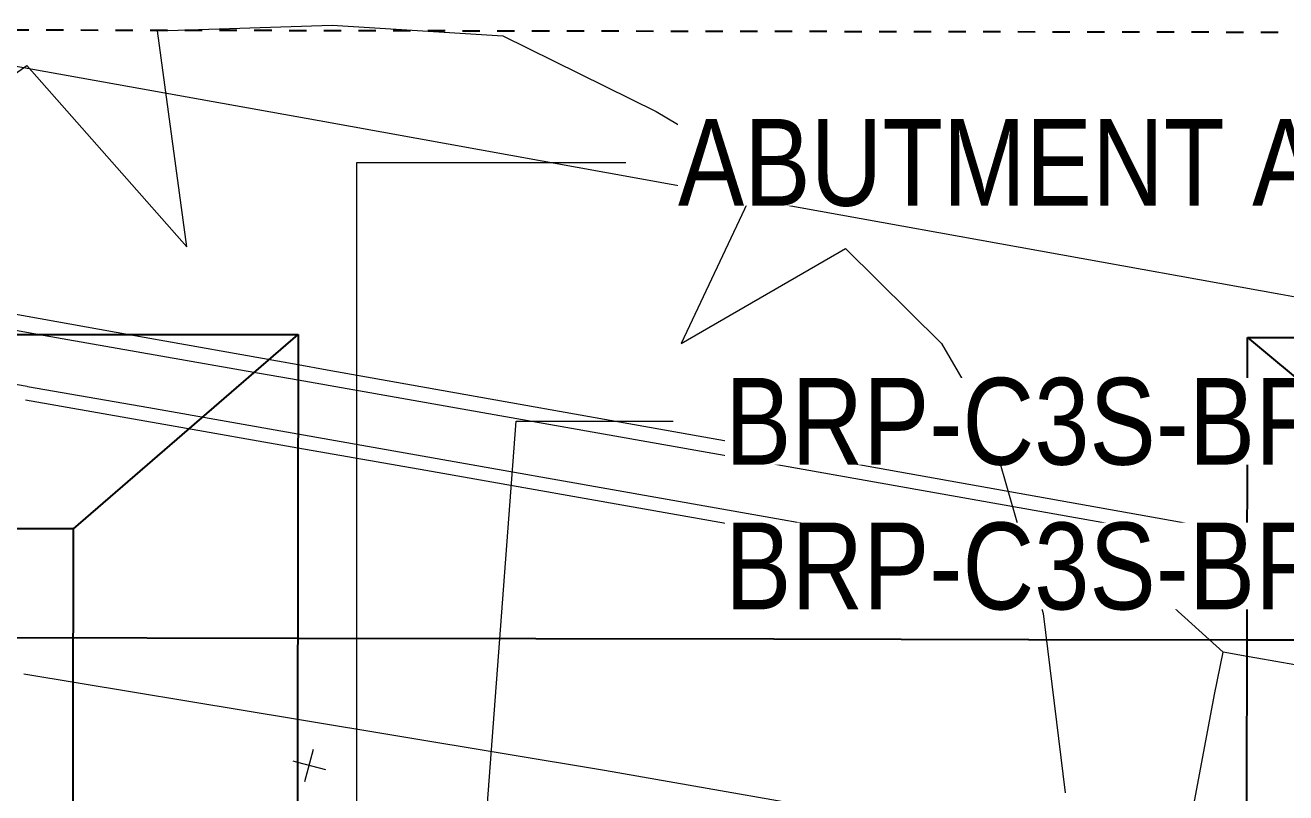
# Model space of a CAD drawing. Header units: metres. Extents: x -1147 to -802, y 5 to 567.
# Drawn here: x -1003.9 to -996.63, y 511.28 to 515.7 of the extents above; entities that cross this region are included whole.
import ezdxf

# ---------------------------------------------------------------- set-up
doc = ezdxf.new("R2010")
doc.units = ezdxf.units.M
doc.linetypes.add('IMPORT-LNMK-LineCont _3__2_', pattern=[0.004, 0.001, -0.003])
doc.layers.add('A-GENM', color=7, linetype='Continuous', lineweight=35)
doc.layers.add('G-ANNO-TEXT', color=7, linetype='Continuous', lineweight=9)
doc.styles.add('Arial Narrow_3', font='ARIALN.TTF', dxfattribs={"height": 0.5})

# ---------------------------------------------------------------- blocks, each defined once
blk = doc.blocks.new('T2DPAA-T2D-PWA-SU-M2D-000002_dwg-40815123-DRG-2873010 - GENERAL ARRANGEMENT PLAN')
at = {"color": 254, "lineweight": 18, "true_color": 0xeaeaea}
for p, q in [((-188.8813, 1046.2545), (-188.6429, 1043.3646)), ((-190.2492, 1044.6155), (-190.3443, 1045.7312)), ((-189.348, 1045.5569), (-188.7684, 1045.074)), ((-190.2272, 1045.4643), (-190.1141, 1044.1063)), ((-188.7684, 1045.074), (-189.5412, 1043.9149)), ((-189.5412, 1043.9149), (-188.3821, 1044.3978)), ((-188.3821, 1044.3978), (-188.0923, 1043.4319)), ((-188.0923, 1043.4319), (-187.8991, 1042.466)), ((-188.6429, 1043.3646), (-188.4144, 1040.5576)), ((-190.032, 1043.1205), (-190.0178, 1042.9504)), ((-189.8884, 1040.3944), (-190.1197, 1043.0973)), ((-190.4327, 1042.2513), (-190.4967, 1042.9976)), ((-190.3657, 1042.3933), (-190.4193, 1043.0181)), ((-190.0178, 1042.9504), (-189.8074, 1040.4374)), ((-192.2457, 1042.5352), (-192.2457, 1042.3694)), ((-192.007, 1042.5984), (-191.8365, 1040.8131)), ((-192.3423, 1042.466), (-192.1491, 1042.466)), ((-187.8991, 1042.466), (-188.0923, 1041.5001)), ((-190.2395, 1040.8993), (-190.3657, 1042.3933)), ((-190.3055, 1040.7573), (-190.4327, 1042.2513)), ((-188.0923, 1041.5001), (-188.2855, 1040.824)), ((-189.348, 1041.0171), (-188.5752, 1040.2444)), ((-188.2855, 1040.824), (-189.348, 1041.0171)), ((-190.1122, 1039.4043), (-190.2395, 1040.8993)), ((-191.8365, 1040.8131), (-191.6802, 1039.0251)), ((-190.1782, 1039.2623), (-190.3055, 1040.7573)), ((-188.4144, 1040.5576), (-188.186, 1037.7506)), ((-189.8074, 1040.4374), (-189.598, 1037.9244)), ((-189.655, 1037.6324), (-189.8884, 1040.3944)), ((-188.5752, 1040.2444), (-188.9616, 1039.5683)), ((-188.9616, 1039.5683), (-189.348, 1039.1819)), ((-189.984, 1037.9104), (-190.1122, 1039.4043)), ((-190.065, 1037.9274), (-190.1782, 1039.2623)), ((-189.348, 1039.1819), (-190.3139, 1038.6024)), ((-190.3139, 1038.6024), (-191.2798, 1038.216)), ((-190.2639, 1037.5433), (-190.065, 1037.9274)), ((-189.9423, 1037.485), (-189.984, 1037.9104)), ((-188.186, 1037.7506), (-188.0709, 1036.3363)), ((-189.649, 1037.5625), (-189.655, 1037.6324)), ((-191.5339, 1037.4541), (-190.5129, 1037.5283)), ((-190.5129, 1037.5283), (-190.2639, 1037.5433)), ((-190.2525, 1037.4031), (-190.2639, 1037.5433))]:
    blk.add_line(p, q, dxfattribs=at)
at = {"color": 7, "lineweight": 18, "true_color": 0xf0f0f0}
for p, q in [((-190.5609, 1043.7463), (-190.6342, 1044.5865)), ((-190.494, 1043.8883), (-190.5555, 1044.5948)), ((-190.1389, 1043.3213), (-190.2492, 1044.6155)), ((-192.159, 1044.19), (-192.007, 1042.5984)), ((-190.1141, 1044.1063), (-190.032, 1043.1205)), ((-190.4193, 1043.0181), (-190.494, 1043.8883)), ((-190.4967, 1042.9976), (-190.5609, 1043.7463)), ((-190.1197, 1043.0973), (-190.1389, 1043.3213)), ((-192.2457, 1042.5626), (-192.2457, 1042.5352)), ((-189.9359, 1037.4204), (-189.9423, 1037.485)), ((-190.2479, 1037.3463), (-190.2525, 1037.4031)), ((-189.7927, 1035.7964), (-189.9359, 1037.4204)), ((-190.2139, 1036.9553), (-190.2479, 1037.3463))]:
    blk.add_line(p, q, dxfattribs=at)
at = {"color": 7, "lineweight": 18, "true_color": 0xf0f0f0, "flags": 128}
for points in [[(-190.5557, 1044.5963), (-190.6242, 1045.3823), (-190.6463, 1045.6439)], [(-189.2874, 1033.3003), (-189.4205, 1034.8695), (-189.649, 1037.5625)]]:
    blk.add_lwpolyline(points, dxfattribs=at)
blk = doc.blocks.new('T2DPAA-T2D-PWA-SU-M2D-000100_Survey_rvt-1-DRG-2873010 - GENERAL ARRANGEMENT PLAN')
at = {"color": 254, "lineweight": 18, "true_color": 0xe1e1e1, "rotation": 75.11694444444437}
blk.add_blockref('T2DPAA-T2D-PWA-SU-M2D-000002_dwg-40815123-DRG-2873010 - GENERAL ARRANGEMENT PLAN', (-45.8213, 429.4778), dxfattribs=at)
blk = doc.blocks.new('T2DPAA-T2D-C3S-RW-M2D-100010_dwg-40802999-DRG-2873010 - GENERAL ARRANGEMENT PLAN')
at = {"color": 254, "linetype": 'IMPORT-LNMK-LineCont _3__2_', "lineweight": 25, "true_color": 0xd5d5d5}
for p, q in [((30.6604, -630.6091), (31.936, -635.4436)), ((31.936, -635.4436), (33.2116, -640.2781))]:
    blk.add_line(p, q, dxfattribs=at)
at = {"color": 254, "lineweight": 25, "true_color": 0xe1e1e1}
for p, q in [((27.2762, -631.502), (27.8518, -633.6837)), ((29.2477, -638.9738), (29.8275, -641.1711))]:
    blk.add_line(p, q, dxfattribs=at)
at = {"color": 254, "lineweight": 25, "true_color": 0xd5d5d5}
for p, q in [((27.8518, -633.6837), (28.5518, -636.3365)), ((28.5518, -636.3365), (28.9264, -637.7562)), ((28.9266, -637.7568), (29.2477, -638.9738))]:
    blk.add_line(p, q, dxfattribs=at)
blk = doc.blocks.new('T2DPAA-T2D-PWC-RW-M2D-100010_RoadDesign_rvt-1-DRG-2873010 - GENERAL ARRANGEMENT PLAN')
at = {"color": 254, "lineweight": 18, "true_color": 0xe3e3e3, "rotation": 75.11694444444437}
blk.add_blockref('T2DPAA-T2D-C3S-RW-M2D-100010_dwg-40802999-DRG-2873010 - GENERAL ARRANGEMENT PLAN', (-1722.337, 648.0105), dxfattribs=at)
blk = doc.blocks.new('T2DPAA-T2D-C3S-RS-M3D-100334_rvt-1-DRG-2873010 - GENERAL ARRANGEMENT PLAN')
at = {"layer": 'A-GENM', "color": 254, "lineweight": 25, "true_color": 0xd1d1d1}
for p, q in [((-1104.0498, 512.7965), (-1102.7562, 513.9168)), ((-1097.2847, 513.8995), (-1095.9496, 512.783)), ((-1104.0498, 512.7965), (-1104.9629, 512.7981)), ((-1104.0515, 511.5969), (-1104.0498, 512.7965)), ((-1104.0525, 510.8953), (-1104.0515, 511.5961))]:
    blk.add_line(p, q, dxfattribs=at)
at = {"layer": 'A-GENM', "color": 9, "lineweight": 25, "true_color": 0xbebebe, "flags": 128}
for points in [[(-1102.7562, 513.9168), (-1102.7567, 513.5197), (-1102.7573, 513.1226), (-1102.7578, 512.7256), (-1102.7583, 512.3285), (-1102.7588, 511.9314), (-1102.7593, 511.5344), (-1102.7598, 511.1373), (-1102.7603, 510.7403), (-1102.7608, 510.3432)], [(-1097.2896, 510.6636), (-1097.2895, 510.7297), (-1097.2889, 511.1259), (-1097.2883, 511.5222), (-1097.2877, 511.9184), (-1097.2871, 512.3146), (-1097.2865, 512.7109), (-1097.2859, 513.1071), (-1097.2853, 513.5033), (-1097.2847, 513.8995)]]:
    blk.add_lwpolyline(points, dxfattribs=at)
at = {"layer": 'A-GENM', "color": 9, "lineweight": 25, "true_color": 0xbebebe}
for points, knots in [([(-1107.2737, 513.9229), (-1107.1064, 513.9225), (-1106.7718, 513.9218), (-1106.3535, 513.9209), (-1106.0189, 513.92), (-1105.6842, 513.9192), (-1105.3496, 513.9183), (-1105.015, 513.9179), (-1104.6803, 513.9175), (-1104.262, 513.9174), (-1103.7601, 513.9172), (-1103.2582, 513.917), (-1102.9235, 513.9168), (-1102.7562, 513.9168)], [0, 0, 0, 0, 0.111111, 0.222222, 0.277778, 0.333333, 0.444444, 0.5, 0.555556, 0.666667, 0.777778, 0.888889, 1, 1, 1, 1]), ([(-1097.2847, 513.8995), (-1097.1174, 513.8992), (-1096.7829, 513.8985), (-1096.2812, 513.8974), (-1095.7794, 513.8963), (-1095.2777, 513.8953), (-1094.776, 513.8946), (-1094.2742, 513.8943), (-1093.7725, 513.8942), (-1093.3726, 513.894), (-1093.1399, 513.8939), (-1093.0745, 513.8939)], [0, 0, 0, 0, 0.1111111, 0.2222222, 0.3333333, 0.4444444, 0.5555556, 0.6666667, 0.7777778, 0.8888889, 0.9323634, 0.9323634, 0.9323634, 0.9323634])]:
    blk.add_open_spline(points, degree=3, knots=knots, dxfattribs=at)

msp = doc.modelspace()

# ---------------------------------------------------------------- linework, layer by layer
at = {"layer": 'G-ANNO-TEXT'}
for p, q in [((-1001.9873, 514.9081), (-1000.4368, 514.9081)), ((-1001.9873, 509.8361), (-1001.9873, 514.9081)), ((-1001.3381, 509.8581), (-1001.069, 513.4169)), ((-1001.069, 513.4169), (-1000.1653, 513.4169))]:
    msp.add_line(p, q, dxfattribs=at)

# ---------------------------------------------------------------- block references
at = {"lineweight": 5}
for name in ['T2DPAA-T2D-PWC-RW-M2D-100010_RoadDesign_rvt-1-DRG-2873010 - GENERAL ARRANGEMENT PLAN', 'T2DPAA-T2D-C3S-RS-M3D-100334_rvt-1-DRG-2873010 - GENERAL ARRANGEMENT PLAN']:
    msp.add_blockref(name, (100.4304, 0), dxfattribs=at)
at = {"color": 254, "lineweight": 5, "true_color": 0xe1e1e1}
msp.add_blockref('T2DPAA-T2D-PWA-SU-M2D-000100_Survey_rvt-1-DRG-2873010 - GENERAL ARRANGEMENT PLAN', (100.4304, 0), dxfattribs=at)

# ---------------------------------------------------------------- next in the draw order: texts
at = {"layer": 'G-ANNO-TEXT', "char_height": 0.5, "attachment_point": 1, "style": 'Arial Narrow_3', "bg_fill": 3, "box_fill_scale": 1, "bg_fill_color": 256, "bg_fill_true_color": 13158600, "bg_fill_transparency": 0}
for s, insert in [('ABUTMENT A1', (-1000.1368, 515.1581)), ('BRP-C3S-BR08-07,', (-999.8653, 513.6669)), ('BRP-C3S-BR08-08', (-999.8653, 512.8335))]:
    msp.add_mtext(s, dxfattribs=dict(at, insert=insert))

doc.saveas('drawing.dxf')
